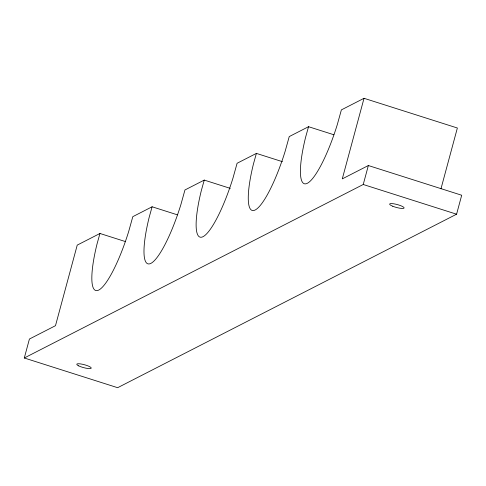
<?xml version="1.0" encoding="UTF-8"?>
<svg xmlns="http://www.w3.org/2000/svg" width="486" height="486" viewBox="0 0 486 486"><rect width="100%" height="100%" fill="white"/><g stroke="black" fill="none" stroke-linecap="round" stroke-linejoin="round"><path stroke-width="0.73" d="M440.966 188.805L457.369 128.006L364.026 98.3L342.284 178.878L368.358 165.532L461.7 195.238L456.585 214.198L117.642 387.7L24.3 357.994L29.415 339.034L55.489 325.687L77.231 245.108L99.958 233.474L125.285 241.536M24.3 357.994L363.236 184.492L368.358 165.532M99.958 233.474L97.03 244.002A63.648 13.493 -72.3 0 0 98.239 290.288A63.648 13.493 -72.3 0 0 128.699 231.439L132.812 216.659L152.106 206.781L177.433 214.842M152.106 206.781L149.178 217.309A63.648 13.493 -72.3 0 0 150.387 263.6A63.648 13.493 -72.3 0 0 180.841 204.746L184.953 189.965L204.248 180.087L230.297 188.38M204.248 180.087L201.319 190.621A63.648 13.493 -72.3 0 0 202.528 236.907A63.648 13.493 -72.3 0 0 232.988 178.052L237.095 163.272L256.395 153.394L282.445 161.686M256.395 153.394L253.461 163.928A63.648 13.493 -72.3 0 0 254.676 210.213A63.648 13.493 -72.3 0 0 285.13 151.359L289.243 136.578L308.537 126.7L333.864 134.762M308.537 126.7L305.609 137.234A63.648 13.493 -72.3 0 0 306.818 183.52A63.648 13.493 -72.3 0 0 337.278 124.665L341.385 109.885L364.026 98.3M363.236 184.492L456.585 214.198M78.708 365.879A7.515 1.513 15.1 0 0 90.967 368.424A7.515 1.513 15.1 0 0 82.353 364.227A7.515 1.513 15.1 0 0 78.708 365.879M392.779 206.252A7.515 1.513 15.1 0 0 404.121 208.008A7.515 1.513 15.1 0 0 393.727 203.792A7.515 1.513 15.1 0 0 392.779 206.252"/></g></svg>
